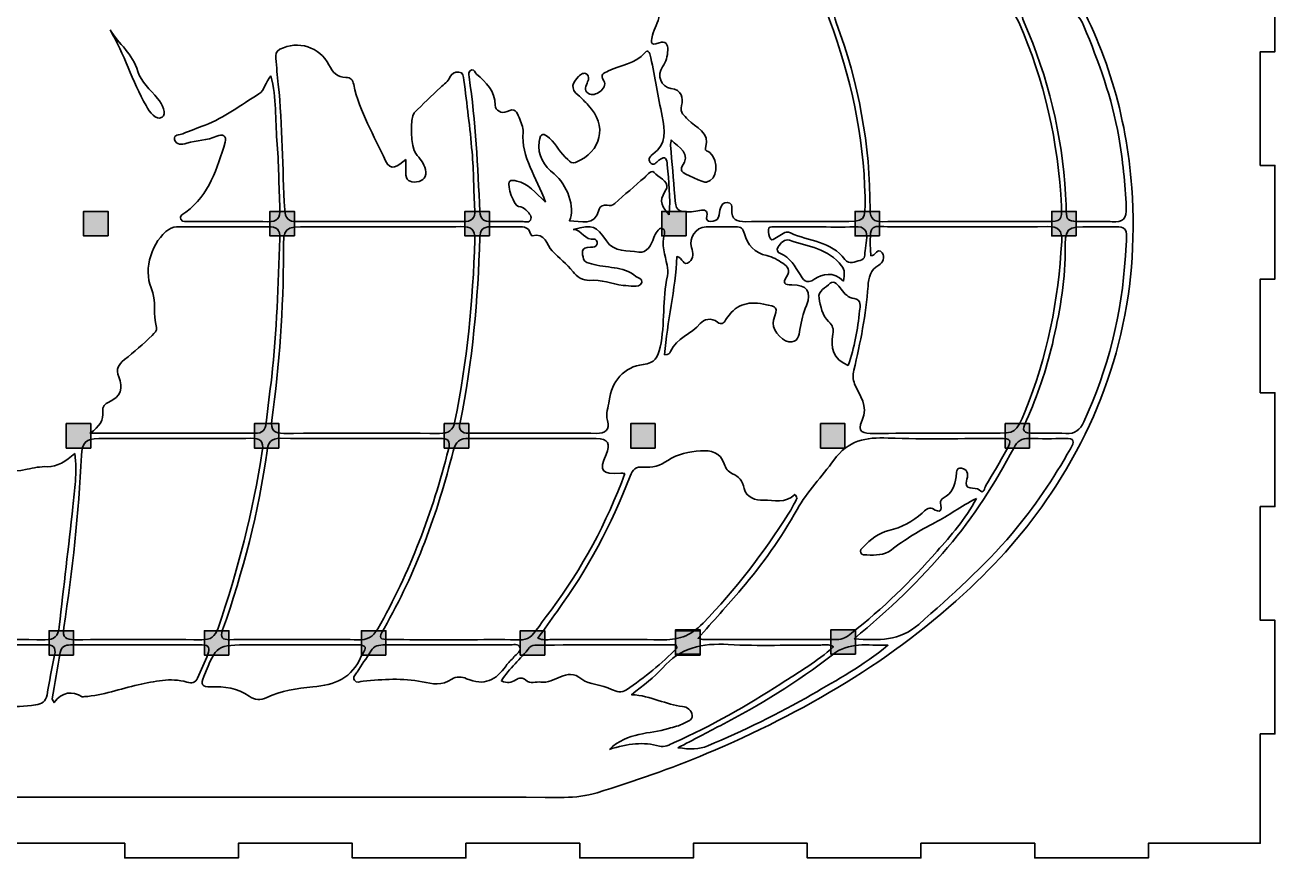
# Model space of a CAD drawing. Header units: millimetres. Extents: x 1 to 1629, y -192 to 365.
# Drawn here: x 285.6 to 541.1, y 105.1 to 275.4 of the extents above; entities that cross this region are included whole.
import ezdxf

# ---------------------------------------------------------------- set-up
doc = ezdxf.new("R2010")
doc.units = ezdxf.units.MM
doc.header["$MEASUREMENT"] = 0
for name, color, linetype, lineweight in [('CorteExterno', 7, 'Continuous', 0), ('CorteInterno', 7, 'Continuous', 0), ('Marcacao', 7, 'Continuous', 0)]:
    doc.layers.add(name, color=color, linetype=linetype, lineweight=lineweight)

# ---------------------------------------------------------------- blocks, each defined once
blk = doc.blocks.new('Block_4')
at = {"layer": 'CorteInterno', "true_color": 0x66b32e, "transparency": 33554687}
h = blk.add_hatch(color=85, dxfattribs=at)
h.dxf.hatch_style = 2
h.paths.add_polyline_path([(302.61, 232.28), (297.61, 232.28), (297.61, 237.28), (302.61, 237.28)])
h = blk.add_hatch(color=85, dxfattribs=at)
h.dxf.hatch_style = 2
h.paths.add_polyline_path([(340.71, 232.28), (335.71, 232.28), (335.71, 237.28), (340.71, 237.28)])
h = blk.add_hatch(color=85, dxfattribs=at)
h.dxf.hatch_style = 2
h.paths.add_polyline_path([(380.57, 232.28), (375.57, 232.28), (375.57, 237.28), (380.57, 237.28)])
h = blk.add_hatch(color=85, dxfattribs=at)
h.dxf.hatch_style = 2
h.paths.add_polyline_path([(420.79, 232.28), (415.79, 232.28), (415.79, 237.28), (420.79, 237.28)])
h = blk.add_hatch(color=85, dxfattribs=at)
h.dxf.hatch_style = 2
h.paths.add_polyline_path([(460.3, 232.28), (455.3, 232.28), (455.3, 237.28), (460.3, 237.28)])
h = blk.add_hatch(color=85, dxfattribs=at)
h.dxf.hatch_style = 2
h.paths.add_polyline_path([(500.52, 232.28), (495.52, 232.28), (495.52, 237.28), (500.52, 237.28)])
h = blk.add_hatch(color=85, dxfattribs=at)
h.dxf.hatch_style = 2
h.paths.add_polyline_path([(299.08, 188.89), (294.08, 188.89), (294.08, 193.89), (299.08, 193.89)])
h = blk.add_hatch(color=85, dxfattribs=at)
h.dxf.hatch_style = 2
h.paths.add_polyline_path([(337.53, 188.89), (332.53, 188.89), (332.53, 193.89), (337.53, 193.89)])
h = blk.add_hatch(color=85, dxfattribs=at)
h.dxf.hatch_style = 2
h.paths.add_polyline_path([(376.34, 188.89), (371.34, 188.89), (371.34, 193.89), (376.34, 193.89)])
h = blk.add_hatch(color=85, dxfattribs=at)
h.dxf.hatch_style = 2
h.paths.add_polyline_path([(414.44, 188.89), (409.44, 188.89), (409.44, 193.89), (414.44, 193.89)])
h = blk.add_hatch(color=85, dxfattribs=at)
h.dxf.hatch_style = 2
h.paths.add_polyline_path([(453.24, 188.89), (448.24, 188.89), (448.24, 193.89), (453.24, 193.89)])
h = blk.add_hatch(color=85, dxfattribs=at)
h.dxf.hatch_style = 2
h.paths.add_polyline_path([(490.99, 188.89), (485.99, 188.89), (485.99, 193.89), (490.99, 193.89)])
h = blk.add_hatch(color=85, dxfattribs=at)
h.dxf.hatch_style = 2
h.paths.add_polyline_path([(295.55, 146.55), (290.55, 146.55), (290.55, 151.55), (295.55, 151.55)])
h = blk.add_hatch(color=85, dxfattribs=at)
h.dxf.hatch_style = 2
h.paths.add_polyline_path([(327.3, 146.55), (322.3, 146.55), (322.3, 151.55), (327.3, 151.55)])
h = blk.add_hatch(color=85, dxfattribs=at)
h.dxf.hatch_style = 2
h.paths.add_polyline_path([(359.41, 146.55), (354.41, 146.55), (354.41, 151.55), (359.41, 151.55)])
h = blk.add_hatch(color=85, dxfattribs=at)
h.dxf.hatch_style = 2
h.paths.add_polyline_path([(391.86, 146.55), (386.86, 146.55), (386.86, 151.55), (391.86, 151.55)])
h = blk.add_hatch(color=85, dxfattribs=at)
h.dxf.hatch_style = 2
h.paths.add_polyline_path([(423.61, 146.73), (418.61, 146.73), (418.61, 151.73), (423.61, 151.73)])
h = blk.add_hatch(color=85, dxfattribs=at)
h.dxf.hatch_style = 2
h.paths.add_polyline_path([(423.61, 146.55), (418.61, 146.55), (418.61, 151.55), (423.61, 151.55)])
h = blk.add_hatch(color=85, dxfattribs=at)
h.dxf.hatch_style = 2
h.paths.add_polyline_path([(455.36, 146.73), (450.36, 146.73), (450.36, 151.73), (455.36, 151.73)])
at = {"layer": 'CorteInterno', "color": 18, "lineweight": 35, "true_color": 0x020202}
for points in [[(302.61, 232.28), (297.61, 232.28), (297.61, 237.28), (302.61, 237.28)], [(340.71, 232.28), (335.71, 232.28), (335.71, 237.28), (340.71, 237.28)], [(380.57, 232.28), (375.57, 232.28), (375.57, 237.28), (380.57, 237.28)], [(420.79, 232.28), (415.79, 232.28), (415.79, 237.28), (420.79, 237.28)], [(460.3, 232.28), (455.3, 232.28), (455.3, 237.28), (460.3, 237.28)], [(500.52, 232.28), (495.52, 232.28), (495.52, 237.28), (500.52, 237.28)], [(299.08, 188.89), (294.08, 188.89), (294.08, 193.89), (299.08, 193.89)], [(337.53, 188.89), (332.53, 188.89), (332.53, 193.89), (337.53, 193.89)], [(376.34, 188.89), (371.34, 188.89), (371.34, 193.89), (376.34, 193.89)], [(414.44, 188.89), (409.44, 188.89), (409.44, 193.89), (414.44, 193.89)], [(453.24, 188.89), (448.24, 188.89), (448.24, 193.89), (453.24, 193.89)], [(490.99, 188.89), (485.99, 188.89), (485.99, 193.89), (490.99, 193.89)], [(295.55, 146.55), (290.55, 146.55), (290.55, 151.55), (295.55, 151.55)], [(327.3, 146.55), (322.3, 146.55), (322.3, 151.55), (327.3, 151.55)], [(359.41, 146.55), (354.41, 146.55), (354.41, 151.55), (359.41, 151.55)], [(391.86, 146.55), (386.86, 146.55), (386.86, 151.55), (391.86, 151.55)], [(423.61, 146.73), (418.61, 146.73), (418.61, 151.73), (423.61, 151.73)], [(423.61, 146.55), (418.61, 146.55), (418.61, 151.55), (423.61, 151.55)], [(455.36, 146.73), (450.36, 146.73), (450.36, 151.73), (455.36, 151.73)]]:
    blk.add_lwpolyline(points, close=True, dxfattribs=at)

msp = doc.modelspace()

# ---------------------------------------------------------------- linework, layer by layer
at = {"layer": 'CorteExterno', "color": 250, "lineweight": 35, "true_color": 0x1d1d1b}
msp.add_open_spline([(4.14, 362.07), (4.14, 362.07), (4.14, 339.69), (4.14, 339.69), (4.14, 339.69), (1.14, 339.69), (1.14, 339.69), (1.14, 339.69), (1.14, 316.44), (1.14, 316.44), (1.14, 316.44), (4.14, 316.44), (4.14, 316.44), (4.14, 316.44), (4.14, 293.19), (4.14, 293.19), (4.14, 293.19), (1.14, 293.19), (1.14, 293.19), (1.14, 293.19), (1.14, 269.94), (1.14, 269.94), (1.14, 269.94), (4.14, 269.94), (4.14, 269.94), (4.14, 269.94), (4.14, 246.69), (4.14, 246.69), (4.14, 246.69), (1.14, 246.69), (1.14, 246.69), (1.14, 246.69), (1.14, 223.44), (1.14, 223.44), (1.14, 223.44), (4.14, 223.44), (4.14, 223.44), (4.14, 223.44), (4.14, 200.19), (4.14, 200.19), (4.14, 200.19), (1.14, 200.19), (1.14, 200.19), (1.14, 200.19), (1.14, 176.94), (1.14, 176.94), (1.14, 176.94), (4.14, 176.94), (4.14, 176.94), (4.14, 176.94), (4.14, 153.69), (4.14, 153.69), (4.14, 153.69), (1.14, 153.69), (1.14, 153.69), (1.14, 153.69), (1.14, 130.44), (1.14, 130.44), (1.14, 130.44), (4.14, 130.44), (4.14, 130.44), (4.14, 130.44), (4.14, 108.07), (4.14, 108.07), (4.14, 108.07), (27.02, 108.07), (27.02, 108.07), (27.02, 108.07), (27.02, 105.07), (27.02, 105.07), (27.02, 105.07), (50.27, 105.07), (50.27, 105.07), (50.27, 105.07), (50.27, 108.07), (50.27, 108.07), (50.27, 108.07), (73.52, 108.07), (73.52, 108.07), (73.52, 108.07), (73.52, 105.07), (73.52, 105.07), (73.52, 105.07), (96.77, 105.07), (96.77, 105.07), (96.77, 105.07), (96.77, 108.07), (96.77, 108.07), (96.77, 108.07), (120.02, 108.07), (120.02, 108.07), (120.02, 108.07), (120.02, 105.07), (120.02, 105.07), (120.02, 105.07), (143.27, 105.07), (143.27, 105.07), (143.27, 105.07), (143.27, 108.07), (143.27, 108.07), (143.27, 108.07), (166.52, 108.07), (166.52, 108.07), (166.52, 108.07), (166.52, 105.07), (166.52, 105.07), (166.52, 105.07), (189.77, 105.07), (189.77, 105.07), (189.77, 105.07), (189.77, 108.07), (189.77, 108.07), (189.77, 108.07), (213.02, 108.07), (213.02, 108.07), (213.02, 108.07), (213.02, 105.07), (213.02, 105.07), (213.02, 105.07), (236.27, 105.07), (236.27, 105.07), (236.27, 105.07), (236.27, 108.07), (236.27, 108.07), (236.27, 108.07), (259.52, 108.07), (259.52, 108.07), (259.52, 108.07), (259.52, 105.07), (259.52, 105.07), (259.52, 105.07), (282.77, 105.07), (282.77, 105.07), (282.77, 105.07), (282.77, 108.07), (282.77, 108.07), (282.77, 108.07), (306.02, 108.07), (306.02, 108.07), (306.02, 108.07), (306.02, 105.07), (306.02, 105.07), (306.02, 105.07), (329.27, 105.07), (329.27, 105.07), (329.27, 105.07), (329.27, 108.07), (329.27, 108.07), (329.27, 108.07), (352.52, 108.07), (352.52, 108.07), (352.52, 108.07), (352.52, 105.07), (352.52, 105.07), (352.52, 105.07), (375.77, 105.07), (375.77, 105.07), (375.77, 105.07), (375.77, 108.07), (375.77, 108.07), (375.77, 108.07), (399.02, 108.07), (399.02, 108.07), (399.02, 108.07), (399.02, 105.07), (399.02, 105.07), (399.02, 105.07), (422.27, 105.07), (422.27, 105.07), (422.27, 105.07), (422.27, 108.07), (422.27, 108.07), (422.27, 108.07), (445.52, 108.07), (445.52, 108.07), (445.52, 108.07), (445.52, 105.07), (445.52, 105.07), (445.52, 105.07), (468.77, 105.07), (468.77, 105.07), (468.77, 105.07), (468.77, 108.07), (468.77, 108.07), (468.77, 108.07), (492.02, 108.07), (492.02, 108.07), (492.02, 108.07), (492.02, 105.07), (492.02, 105.07), (492.02, 105.07), (515.27, 105.07), (515.27, 105.07), (515.27, 105.07), (515.27, 108.07), (515.27, 108.07), (515.27, 108.07), (538.14, 108.07), (538.14, 108.07), (538.14, 108.07), (538.14, 130.44), (538.14, 130.44), (538.14, 130.44), (541.14, 130.44), (541.14, 130.44), (541.14, 130.44), (541.14, 153.69), (541.14, 153.69), (541.14, 153.69), (538.14, 153.69), (538.14, 153.69), (538.14, 153.69), (538.14, 176.94), (538.14, 176.94), (538.14, 176.94), (541.14, 176.94), (541.14, 176.94), (541.14, 176.94), (541.14, 200.19), (541.14, 200.19), (541.14, 200.19), (538.14, 200.19), (538.14, 200.19), (538.14, 200.19), (538.14, 223.44), (538.14, 223.44), (538.14, 223.44), (541.14, 223.44), (541.14, 223.44), (541.14, 223.44), (541.14, 246.69), (541.14, 246.69), (541.14, 246.69), (538.14, 246.69), (538.14, 246.69), (538.14, 246.69), (538.14, 269.94), (538.14, 269.94), (538.14, 269.94), (541.14, 269.94), (541.14, 269.94), (541.14, 269.94), (541.14, 293.19), (541.14, 293.19), (541.14, 293.19), (538.14, 293.19), (538.14, 293.19), (538.14, 293.19), (538.14, 316.44), (538.14, 316.44), (538.14, 316.44), (541.14, 316.44), (541.14, 316.44), (541.14, 316.44), (541.14, 339.69), (541.14, 339.69), (541.14, 339.69), (538.14, 339.69), (538.14, 339.69), (538.14, 339.69), (538.14, 362.07), (538.14, 362.07), (538.14, 362.07), (515.27, 362.07), (515.27, 362.07), (515.27, 362.07), (515.27, 365.07), (515.27, 365.07), (515.27, 365.07), (492.02, 365.07), (492.02, 365.07), (492.02, 365.07), (492.02, 362.07), (492.02, 362.07), (492.02, 362.07), (468.77, 362.07), (468.77, 362.07), (468.77, 362.07), (468.77, 365.07), (468.77, 365.07), (468.77, 365.07), (445.52, 365.07), (445.52, 365.07), (445.52, 365.07), (445.52, 362.07), (445.52, 362.07), (445.52, 362.07), (422.27, 362.07), (422.27, 362.07), (422.27, 362.07), (422.27, 365.07), (422.27, 365.07), (422.27, 365.07), (399.02, 365.07), (399.02, 365.07), (399.02, 365.07), (399.02, 362.07), (399.02, 362.07), (399.02, 362.07), (375.77, 362.07), (375.77, 362.07), (375.77, 362.07), (375.77, 365.07), (375.77, 365.07), (375.77, 365.07), (352.52, 365.07), (352.52, 365.07), (352.52, 365.07), (352.52, 362.07), (352.52, 362.07), (352.52, 362.07), (329.27, 362.07), (329.27, 362.07), (329.27, 362.07), (329.27, 365.07), (329.27, 365.07), (329.27, 365.07), (306.02, 365.07), (306.02, 365.07), (306.02, 365.07), (306.02, 362.07), (306.02, 362.07), (306.02, 362.07), (282.77, 362.07), (282.77, 362.07), (282.77, 362.07), (282.77, 365.07), (282.77, 365.07), (282.77, 365.07), (259.52, 365.07), (259.52, 365.07), (259.52, 365.07), (259.52, 362.07), (259.52, 362.07), (259.52, 362.07), (236.27, 362.07), (236.27, 362.07), (236.27, 362.07), (236.27, 365.07), (236.27, 365.07), (236.27, 365.07), (213.02, 365.07), (213.02, 365.07), (213.02, 365.07), (213.02, 362.07), (213.02, 362.07), (213.02, 362.07), (189.77, 362.07), (189.77, 362.07), (189.77, 362.07), (189.77, 365.07), (189.77, 365.07), (189.77, 365.07), (166.52, 365.07), (166.52, 365.07), (166.52, 365.07), (166.52, 362.07), (166.52, 362.07), (166.52, 362.07), (143.27, 362.07), (143.27, 362.07), (143.27, 362.07), (143.27, 365.07), (143.27, 365.07), (143.27, 365.07), (120.02, 365.07), (120.02, 365.07), (120.02, 365.07), (120.02, 362.07), (120.02, 362.07), (120.02, 362.07), (96.77, 362.07), (96.77, 362.07), (96.77, 362.07), (96.77, 365.07), (96.77, 365.07), (96.77, 365.07), (73.52, 365.07), (73.52, 365.07), (73.52, 365.07), (73.52, 362.07), (73.52, 362.07), (73.52, 362.07), (50.27, 362.07), (50.27, 362.07), (50.27, 362.07), (50.27, 365.07), (50.27, 365.07), (50.27, 365.07), (27.02, 365.07), (27.02, 365.07), (27.02, 365.07), (27.02, 362.07), (27.02, 362.07), (27.02, 362.07), (4.14, 362.07), (4.14, 362.07)], degree=3, knots=[0, 0, 0, 0, 1, 1, 1, 2, 2, 2, 3, 3, 3, 4, 4, 4, 5, 5, 5, 6, 6, 6, 7, 7, 7, 8, 8, 8, 9, 9, 9, 10, 10, 10, 11, 11, 11, 12, 12, 12, 13, 13, 13, 14, 14, 14, 15, 15, 15, 16, 16, 16, 17, 17, 17, 18, 18, 18, 19, 19, 19, 20, 20, 20, 21, 21, 21, 22, 22, 22, 23, 23, 23, 24, 24, 24, 25, 25, 25, 26, 26, 26, 27, 27, 27, 28, 28, 28, 29, 29, 29, 30, 30, 30, 31, 31, 31, 32, 32, 32, 33, 33, 33, 34, 34, 34, 35, 35, 35, 36, 36, 36, 37, 37, 37, 38, 38, 38, 39, 39, 39, 40, 40, 40, 41, 41, 41, 42, 42, 42, 43, 43, 43, 44, 44, 44, 45, 45, 45, 46, 46, 46, 47, 47, 47, 48, 48, 48, 49, 49, 49, 50, 50, 50, 51, 51, 51, 52, 52, 52, 53, 53, 53, 54, 54, 54, 55, 55, 55, 56, 56, 56, 57, 57, 57, 58, 58, 58, 59, 59, 59, 60, 60, 60, 61, 61, 61, 62, 62, 62, 63, 63, 63, 64, 64, 64, 65, 65, 65, 66, 66, 66, 67, 67, 67, 68, 68, 68, 69, 69, 69, 70, 70, 70, 71, 71, 71, 72, 72, 72, 73, 73, 73, 74, 74, 74, 75, 75, 75, 76, 76, 76, 77, 77, 77, 78, 78, 78, 79, 79, 79, 80, 80, 80, 81, 81, 81, 82, 82, 82, 83, 83, 83, 84, 84, 84, 85, 85, 85, 86, 86, 86, 87, 87, 87, 88, 88, 88, 89, 89, 89, 90, 90, 90, 91, 91, 91, 92, 92, 92, 93, 93, 93, 94, 94, 94, 95, 95, 95, 96, 96, 96, 97, 97, 97, 98, 98, 98, 99, 99, 99, 100, 100, 100, 101, 101, 101, 102, 102, 102, 103, 103, 103, 104, 104, 104, 105, 105, 105, 106, 106, 106, 107, 107, 107, 108, 108, 108, 109, 109, 109, 110, 110, 110, 111, 111, 111, 112, 112, 112, 113, 113, 113, 114, 114, 114, 115, 115, 115, 116, 116, 116, 117, 117, 117, 118, 118, 118, 119, 119, 119, 120, 120, 120, 121, 121, 121, 122, 122, 122, 123, 123, 123, 124, 124, 124, 125, 125, 125, 126, 126, 126, 127, 127, 127, 128, 128, 128, 129, 129, 129, 130, 130, 130, 131, 131, 131, 132, 132, 132, 132], dxfattribs=at)
at = {"layer": 'Marcacao', "color": 18, "lineweight": 35, "true_color": 0x000000}
for points, knots in [([(38.32, 195.24), (35.68, 200.91), (33.87, 206.86), (32.51, 212.96), (29.46, 226.67), (29.42, 240.4), (32.02, 254.17), (34.51, 267.33), (39.76, 279.4), (47.26, 290.38), (54.56, 301.06), (63.58, 310.26), (73.81, 318.2), (94.15, 333.96), (116.93, 344.89), (141.58, 352.05), (143.47, 352.6), (145.39, 352.69), (147.34, 352.69), (172.03, 352.69), (196.72, 352.69), (221.4, 352.69), (248.03, 352.69), (274.66, 352.68), (301.29, 352.68), (315.93, 352.68), (330.58, 352.71), (345.22, 352.69), (360.91, 352.66), (376.62, 352.28), (392.3, 352.68), (399.05, 352.86), (405.07, 350.89), (411.15, 348.81), (425.51, 343.89), (439.26, 337.53), (452.17, 329.57), (471.2, 317.83), (487.77, 303.36), (499.13, 283.75), (506.57, 270.91), (510.79, 256.98), (511.86, 242.1), (513.45, 220.03), (508.26, 199.7), (496.33, 181.11), (491.42, 173.45), (485.51, 166.58), (478.89, 160.34), (463.14, 145.49), (444.79, 134.77), (424.95, 126.43), (417.63, 123.35), (410.15, 120.73), (402.56, 118.42), (400.38, 117.76), (398.16, 117.47), (395.86, 117.47), (354.25, 117.5), (312.64, 117.49), (271.03, 117.49), (230.39, 117.49), (189.75, 117.53), (149.12, 117.44), (144.58, 117.43), (140.29, 118.12), (136.02, 119.51), (115.34, 126.23), (95.8, 135.29), (78.14, 148.09), (63.58, 158.66), (51.21, 171.29), (42.3, 187.08), (41.67, 188.21), (41.04, 189.35), (40.51, 190.53), (40.51, 190.53), (38.32, 195.24), (38.32, 195.24)], [0, 0, 0, 0, 1, 1, 1, 2, 2, 2, 3, 3, 3, 4, 4, 4, 5, 5, 5, 6, 6, 6, 7, 7, 7, 8, 8, 8, 9, 9, 9, 10, 10, 10, 11, 11, 11, 12, 12, 12, 13, 13, 13, 14, 14, 14, 15, 15, 15, 16, 16, 16, 17, 17, 17, 18, 18, 18, 19, 19, 19, 20, 20, 20, 21, 21, 21, 22, 22, 22, 23, 23, 23, 24, 24, 24, 25, 25, 25, 26, 26, 26, 26]), ([(504.68, 235.2), (505.73, 235.2), (506.79, 235.29), (507.83, 235.18), (510.06, 234.96), (510.82, 235.86), (510.74, 238.1), (510.56, 242.96), (510, 247.77), (509.19, 252.56), (507.86, 260.42), (505.1, 267.84), (502.08, 275.18), (501.12, 277.51), (499.75, 278.67), (497.12, 278.36), (495.28, 278.15), (493.4, 278.26), (491.54, 278.34), (489.58, 278.42), (488.93, 278.04), (489.87, 275.9), (494.81, 264.7), (497.59, 252.99), (498.35, 240.73), (498.73, 234.54), (497.26, 235.26), (504.68, 235.2)], [0, 0, 0, 0, 1, 1, 1, 2, 2, 2, 3, 3, 3, 4, 4, 4, 5, 5, 5, 6, 6, 6, 7, 7, 7, 8, 8, 8, 9, 9, 9, 9]), ([(417.72, 251.9), (417.68, 251.52), (417.57, 251.14), (417.6, 250.76), (417.87, 247.3), (418.21, 243.84), (418.43, 240.37), (418.61, 237.51), (418.98, 237.1), (421.89, 237.23), (422.45, 237.25), (423.01, 237.36), (423.56, 237.48), (424.54, 237.69), (425.26, 237.53), (425.01, 236.33), (424.85, 235.57), (425.02, 235.25), (425.78, 235.25), (426.46, 235.26), (427.12, 235.36), (427.37, 236.1), (427.57, 236.71), (427.6, 237.37), (427.81, 237.98), (428.02, 238.61), (428.41, 239.17), (429.19, 239.12), (430.09, 239.07), (430.18, 238.36), (430.13, 237.71), (429.94, 235.57), (431.1, 235.16), (432.94, 235.18), (439.42, 235.25), (445.89, 235.2), (452.36, 235.2), (457.44, 235.21), (457.45, 235.21), (457.34, 240.25), (457.07, 252.75), (454.44, 264.77), (450.1, 276.45), (449.65, 277.67), (449, 278.33), (447.64, 278.32), (437.45, 278.3), (427.25, 278.32), (417.06, 278.31), (416.34, 278.31), (415.42, 278.33), (415.29, 277.42), (415.08, 275.93), (414.27, 274.69), (413.91, 273.3), (413.72, 272.56), (413.13, 270.86), (415.29, 271.74), (416.55, 272.25), (417.12, 271.43), (417.03, 270.23), (416.95, 269.02), (416.7, 267.89), (415.94, 266.83), (414.71, 265.11), (415.63, 262.75), (417.66, 262.45), (419.93, 262.12), (420.23, 260.5), (419.84, 258.92), (419.46, 257.34), (420.31, 256.97), (421.16, 256.04), (422.67, 254.39), (425.84, 253.58), (424.72, 250.25), (424.48, 249.54), (425.29, 249.65), (425.59, 249.35), (427.54, 247.42), (427.17, 243.84), (424.96, 243.24), (424.5, 243.11), (420.08, 245.03), (419.91, 245.49), (419.81, 245.77), (419.73, 246.22), (419.87, 246.41), (421.94, 249.14), (419.31, 250.31), (417.72, 251.9)], [0, 0, 0, 0, 1, 1, 1, 2, 2, 2, 3, 3, 3, 4, 4, 4, 5, 5, 5, 6, 6, 6, 7, 7, 7, 8, 8, 8, 9, 9, 9, 10, 10, 10, 11, 11, 11, 12, 12, 12, 13, 13, 13, 14, 14, 14, 15, 15, 15, 16, 16, 16, 17, 17, 17, 18, 18, 18, 19, 19, 19, 20, 20, 20, 21, 21, 21, 22, 22, 22, 23, 23, 23, 24, 24, 24, 25, 25, 25, 26, 26, 26, 27, 27, 27, 28, 28, 28, 29, 29, 29, 30, 30, 30, 30]), ([(477.72, 235.2), (483.3, 235.2), (488.88, 235.19), (494.47, 235.21), (497.45, 235.22), (497.64, 235.45), (497.49, 238.38), (496.84, 251.44), (494.03, 263.98), (488.77, 275.97), (488, 277.72), (486.99, 278.37), (485.1, 278.36), (474.5, 278.29), (463.9, 278.29), (453.31, 278.35), (451.32, 278.36), (450.67, 277.98), (451.45, 275.89), (456.05, 263.58), (458.39, 250.83), (458.38, 237.68), (458.38, 235.75), (459.13, 235.15), (460.97, 235.18), (466.55, 235.25), (472.14, 235.21), (477.72, 235.2)], [0, 0, 0, 0, 1, 1, 1, 2, 2, 2, 3, 3, 3, 4, 4, 4, 5, 5, 5, 6, 6, 6, 7, 7, 7, 8, 8, 8, 9, 9, 9, 9]), ([(303.02, 274.43), (305.93, 269.47), (307.54, 263.9), (310.38, 258.92), (311.16, 257.56), (312.33, 255.78), (313.64, 256.56), (314.69, 257.19), (313.7, 259.17), (312.74, 260.37), (311.3, 262.18), (309.23, 263.85), (308.68, 265.91), (307.73, 269.52), (304.75, 271.5), (303.02, 274.43)], [0, 0, 0, 0, 1, 1, 1, 2, 2, 2, 3, 3, 3, 4, 4, 4, 5, 5, 5, 5]), ([(363.45, 247.91), (361.87, 246.49), (360.34, 245.33), (359.32, 247.63), (357.04, 252.77), (353.99, 257.61), (352.82, 263.22), (352.63, 264.16), (352.23, 264.67), (351.23, 264.67), (349.46, 264.68), (348.52, 265.75), (347.76, 267.23), (345.84, 270.97), (341.47, 272.32), (337.73, 270.44), (336.91, 270.02), (336.87, 269.3), (336.92, 268.58), (337.05, 266.8), (337.21, 265.03), (337.4, 263.27), (338.32, 254.74), (338.21, 246.16), (338.72, 237.61), (338.83, 235.87), (339.43, 235.18), (341.19, 235.19), (352.52, 235.23), (363.84, 235.23), (375.16, 235.19), (376.91, 235.18), (377.68, 235.77), (377.57, 237.59), (377.34, 241.54), (377.35, 245.51), (377.01, 249.45), (376.6, 254.36), (375.95, 259.24), (375.35, 264.13), (375.26, 264.78), (375.29, 265.74), (374.28, 265.79), (373.53, 265.83), (372.82, 265.5), (372.5, 264.76), (372.1, 263.8), (371.26, 263.3), (370.56, 262.64), (368.74, 260.93), (366.94, 259.2), (365.19, 257.43), (364.28, 256.51), (364.53, 250.26), (365.49, 249.12), (366.32, 248.12), (367.22, 247.15), (367.49, 245.85), (367.8, 244.4), (367.15, 243.49), (365.65, 243.32), (364.29, 243.17), (363.44, 243.69), (363.45, 245.19), (363.45, 245.91), (363.45, 246.63), (363.45, 247.91)], [0, 0, 0, 0, 1, 1, 1, 2, 2, 2, 3, 3, 3, 4, 4, 4, 5, 5, 5, 6, 6, 6, 7, 7, 7, 8, 8, 8, 9, 9, 9, 10, 10, 10, 11, 11, 11, 12, 12, 12, 13, 13, 13, 14, 14, 14, 15, 15, 15, 16, 16, 16, 17, 17, 17, 18, 18, 18, 19, 19, 19, 20, 20, 20, 21, 21, 21, 22, 22, 22, 22]), ([(417.32, 236.56), (417.6, 240.19), (417.22, 243.49), (416.92, 246.78), (416.81, 247.95), (416.61, 248.85), (415.22, 247.73), (414.69, 247.3), (414.09, 246.48), (413.4, 247.31), (412.91, 247.91), (413.47, 248.64), (413.95, 248.98), (416.91, 251.05), (416.45, 253.87), (415.86, 256.79), (415.07, 260.75), (414.37, 264.72), (413.57, 268.68), (413.45, 269.27), (413.09, 270.66), (412.37, 269.78), (410.37, 267.36), (407.36, 267.3), (404.89, 266.01), (403.98, 265.54), (403.09, 265.39), (403.93, 264), (404.42, 263.19), (403.91, 262.27), (403.08, 261.72), (402.38, 261.25), (401.54, 260.95), (400.8, 261.41), (399.78, 262.05), (400.33, 262.97), (400.64, 263.79), (400.85, 264.34), (401.04, 264.94), (400.48, 265.33), (399.81, 265.8), (399.26, 265.34), (398.78, 264.88), (397.5, 263.63), (397.02, 262.39), (398.72, 261.05), (399.47, 260.45), (400.1, 259.69), (400.78, 259), (404.73, 254.89), (403.51, 249.47), (398.18, 247.32), (397.42, 247.02), (397.13, 247.41), (396.58, 247.87), (395.09, 249.13), (394.29, 250.94), (392.86, 252.24), (391.74, 253.24), (390.96, 253.51), (390.72, 251.58), (390.37, 248.72), (391.71, 246.6), (393.78, 244.95), (396.46, 242.8), (398.15, 238.13), (396.91, 235.36), (399.29, 235.39), (402.06, 233.99), (403.01, 237.73), (403.17, 238.37), (403.87, 238.66), (404.6, 238.54), (405.18, 238.45), (405.67, 238.47), (406.17, 238.91), (408.19, 240.71), (410.27, 242.46), (412.31, 244.25), (412.99, 244.84), (413.65, 246.14), (414.61, 244.93), (415.43, 243.89), (417.83, 243.33), (416.45, 241.34), (415.12, 239.39), (415.91, 238.07), (417.32, 236.56)], [0, 0, 0, 0, 1, 1, 1, 2, 2, 2, 3, 3, 3, 4, 4, 4, 5, 5, 5, 6, 6, 6, 7, 7, 7, 8, 8, 8, 9, 9, 9, 10, 10, 10, 11, 11, 11, 12, 12, 12, 13, 13, 13, 14, 14, 14, 15, 15, 15, 16, 16, 16, 17, 17, 17, 18, 18, 18, 19, 19, 19, 20, 20, 20, 21, 21, 21, 22, 22, 22, 23, 23, 23, 24, 24, 24, 25, 25, 25, 26, 26, 26, 27, 27, 27, 28, 28, 28, 29, 29, 29, 29]), ([(392.05, 239.19), (390.19, 244.33), (387.01, 248.31), (387.47, 253.5), (387.55, 254.47), (387, 255.52), (386.62, 256.5), (386.2, 257.6), (385.75, 258.54), (384.16, 257.71), (383.05, 257.13), (381.72, 258), (381.74, 258.98), (381.79, 262.01), (379.81, 263.6), (377.94, 265.36), (377.61, 265.67), (377.51, 266.38), (376.92, 266.21), (376.23, 266.01), (376.3, 265.32), (376.39, 264.77), (377.8, 255.66), (378.17, 246.46), (378.61, 237.27), (378.69, 235.69), (379.44, 235.17), (380.91, 235.2), (383.01, 235.24), (385.11, 235.17), (387.21, 235.23), (387.85, 235.25), (388.86, 234.81), (389.06, 235.77), (389.2, 236.44), (388.53, 237.08), (388, 237.59), (387.59, 237.99), (387.14, 238.23), (386.52, 238.28), (385.64, 238.35), (384.08, 242.61), (384.63, 243.3), (385.07, 243.85), (385.58, 243.59), (386.16, 243.48), (388.57, 243.04), (389.88, 241.07), (392.05, 239.19)], [0, 0, 0, 0, 1, 1, 1, 2, 2, 2, 3, 3, 3, 4, 4, 4, 5, 5, 5, 6, 6, 6, 7, 7, 7, 8, 8, 8, 9, 9, 9, 10, 10, 10, 11, 11, 11, 12, 12, 12, 13, 13, 13, 14, 14, 14, 15, 15, 15, 16, 16, 16, 16]), ([(335.91, 265.04), (334.72, 263.66), (334.67, 262.08), (333.41, 261.3), (329.8, 259.09), (326.43, 256.46), (322.43, 254.91), (320.92, 254.33), (319.38, 253.82), (317.9, 253.17), (317.26, 252.89), (315.9, 253.08), (316.21, 251.95), (316.52, 250.83), (317.67, 250.95), (318.69, 251.23), (320.71, 251.79), (322.85, 251.8), (324.82, 252.66), (325.94, 253.15), (326.97, 252.79), (326.55, 251.42), (324.92, 246.09), (323.31, 240.7), (318.5, 237.13), (318.01, 236.77), (317.18, 236.47), (317.49, 235.7), (317.78, 234.97), (318.62, 235.23), (319.23, 235.22), (324.57, 235.2), (329.92, 235.26), (335.26, 235.18), (337.19, 235.15), (337.83, 235.92), (337.74, 237.77), (337.49, 242.46), (337.52, 247.16), (337.12, 251.83), (336.75, 256.06), (337.07, 260.37), (335.91, 265.04)], [0, 0, 0, 0, 1, 1, 1, 2, 2, 2, 3, 3, 3, 4, 4, 4, 5, 5, 5, 6, 6, 6, 7, 7, 7, 8, 8, 8, 9, 9, 9, 10, 10, 10, 11, 11, 11, 12, 12, 12, 13, 13, 13, 14, 14, 14, 14]), ([(458.52, 228.2), (459.5, 228.12), (459.87, 230.02), (460.81, 228.83), (461.52, 227.93), (460.99, 226.78), (460.13, 226.31), (458.37, 225.32), (458.07, 223.72), (457.95, 222.01), (457.54, 216.17), (456.39, 210.47), (455.05, 204.8), (454.82, 203.83), (454.81, 203), (455.22, 202.01), (456.19, 199.66), (458.11, 197.47), (456.75, 194.6), (455.53, 192), (457.1, 191.88), (459.09, 191.89), (467.18, 191.94), (475.27, 191.91), (483.37, 191.91), (488.22, 191.92), (488.2, 191.93), (490.05, 196.43), (494.62, 207.55), (496.88, 219.15), (497.54, 231.11), (497.66, 233.46), (496.89, 234.2), (494.55, 234.18), (484.27, 234.08), (474, 234.2), (463.72, 234.11), (458.34, 234.07), (458.17, 235.58), (458.52, 228.2)], [0, 0, 0, 0, 1, 1, 1, 2, 2, 2, 3, 3, 3, 4, 4, 4, 5, 5, 5, 6, 6, 6, 7, 7, 7, 8, 8, 8, 9, 9, 9, 10, 10, 10, 11, 11, 11, 12, 12, 12, 13, 13, 13, 13]), ([(504.84, 234.14), (504.44, 234.14), (504.04, 234.14), (503.63, 234.14), (498.31, 234.13), (498.27, 234.13), (498.24, 228.84), (498.2, 222.49), (497.06, 216.29), (495.63, 210.16), (494.37, 204.81), (492.61, 199.6), (490.33, 194.57), (489.29, 192.26), (489.52, 191.95), (492.07, 191.92), (494.17, 191.89), (496.28, 192.02), (498.37, 191.88), (500.29, 191.76), (501.29, 192.59), (502.07, 194.27), (507.07, 205.03), (509.87, 216.37), (510.56, 228.17), (510.97, 235.1), (511.5, 234.03), (504.84, 234.14)], [0, 0, 0, 0, 1, 1, 1, 2, 2, 2, 3, 3, 3, 4, 4, 4, 5, 5, 5, 6, 6, 6, 7, 7, 7, 8, 8, 8, 9, 9, 9, 9]), ([(298.91, 191.92), (310.63, 191.92), (321.63, 191.93), (332.63, 191.91), (334.13, 191.91), (334.79, 192.53), (334.93, 194.04), (335.23, 197.18), (335.71, 200.3), (336.06, 203.43), (337.1, 212.84), (337.35, 222.3), (337.74, 231.75), (337.81, 233.56), (337.08, 234.17), (335.32, 234.16), (329.25, 234.09), (323.18, 234.13), (317.11, 234.12), (316.38, 234.12), (315.68, 234.06), (315.03, 233.62), (311.66, 231.29), (309.73, 225.53), (311.43, 221.66), (312.6, 218.99), (311.72, 216.2), (312.51, 213.56), (312.71, 212.91), (312.07, 212.39), (311.61, 211.93), (309.85, 210.15), (307.87, 208.59), (305.99, 206.98), (304.64, 205.82), (304.15, 205.11), (304.8, 203.46), (305.69, 201.21), (305.26, 199.33), (302.77, 198.31), (301.96, 197.98), (301.41, 197.37), (301.53, 196.43), (301.75, 194.61), (300.91, 193.32), (298.91, 191.92)], [0, 0, 0, 0, 1, 1, 1, 2, 2, 2, 3, 3, 3, 4, 4, 4, 5, 5, 5, 6, 6, 6, 7, 7, 7, 8, 8, 8, 9, 9, 9, 10, 10, 10, 11, 11, 11, 12, 12, 12, 13, 13, 13, 14, 14, 14, 15, 15, 15, 15]), ([(358.24, 234.14), (353.39, 234.14), (348.53, 234.14), (343.68, 234.14), (338.49, 234.13), (338.46, 234.13), (338.46, 228.93), (338.45, 217.43), (337.63, 205.99), (336.09, 194.6), (335.8, 192.46), (336.58, 191.89), (338.56, 191.89), (349.16, 191.94), (359.76, 191.94), (370.36, 191.89), (372.21, 191.88), (373.14, 192.5), (373.52, 194.37), (376.04, 206.61), (377.17, 218.98), (377.59, 231.44), (377.66, 233.66), (376.78, 234.2), (374.75, 234.17), (369.25, 234.07), (363.74, 234.13), (358.24, 234.14)], [0, 0, 0, 0, 1, 1, 1, 2, 2, 2, 3, 3, 3, 4, 4, 4, 5, 5, 5, 6, 6, 6, 7, 7, 7, 8, 8, 8, 9, 9, 9, 9]), ([(397.69, 233.61), (399.42, 233.54), (400.08, 231.23), (402.04, 231.61), (402.36, 231.67), (402.71, 231.12), (402.58, 230.67), (402.4, 230.01), (401.84, 229.89), (401.23, 229.94), (399.12, 230.11), (399.51, 228.71), (399.81, 227.53), (399.99, 226.86), (400.79, 226.75), (401.4, 226.56), (404.41, 225.64), (407.83, 226.19), (410.49, 223.99), (410.95, 223.61), (411.9, 223.63), (411.69, 222.75), (411.51, 221.98), (410.71, 222), (410.07, 222), (409.35, 222), (408.62, 222.08), (407.9, 222.16), (405.59, 222.42), (403.42, 223.41), (401, 223.19), (399.7, 223.08), (398.39, 223.96), (397.65, 224.93), (396.4, 226.55), (394.76, 227.73), (393.39, 229.2), (392.24, 230.44), (392.02, 233.06), (389.29, 232.27), (389.23, 232.25), (388.98, 232.63), (388.92, 232.85), (388.58, 234.07), (387.63, 234.14), (386.61, 234.14), (384.67, 234.13), (382.73, 234.09), (380.79, 234.14), (379.23, 234.18), (378.65, 233.46), (378.6, 231.95), (378.19, 219.25), (377.18, 206.61), (374.56, 194.15), (374.21, 192.51), (374.83, 191.9), (376.41, 191.91), (379.32, 191.94), (382.24, 191.91), (385.15, 191.91), (390.89, 191.91), (396.64, 191.95), (402.38, 191.9), (404.29, 191.88), (405.18, 192.62), (404.69, 194.52), (404.33, 195.94), (404.86, 197.21), (405.03, 198.55), (405.52, 202.5), (408.1, 205.55), (412.01, 205.98), (414.41, 206.24), (415.01, 207.49), (415.46, 209.52), (416.51, 214.34), (415.85, 219.31), (416.96, 224.11), (417.11, 224.79), (417.05, 225.57), (416.9, 226.26), (416.43, 228.38), (415.69, 230.45), (416.32, 232.66), (416.43, 233.06), (416.43, 233.52), (416.02, 233.74), (415.45, 234.06), (415.12, 233.55), (414.84, 233.19), (414.56, 232.82), (414.3, 232.38), (414.16, 231.94), (413.66, 230.37), (412.76, 228.74), (411.11, 228.97), (408.82, 229.3), (406.07, 228.9), (404.47, 231.24), (402.3, 234.41), (401.87, 234.63), (397.69, 233.61)], [0, 0, 0, 0, 1, 1, 1, 2, 2, 2, 3, 3, 3, 4, 4, 4, 5, 5, 5, 6, 6, 6, 7, 7, 7, 8, 8, 8, 9, 9, 9, 10, 10, 10, 11, 11, 11, 12, 12, 12, 13, 13, 13, 14, 14, 14, 15, 15, 15, 16, 16, 16, 17, 17, 17, 18, 18, 18, 19, 19, 19, 20, 20, 20, 21, 21, 21, 22, 22, 22, 23, 23, 23, 24, 24, 24, 25, 25, 25, 26, 26, 26, 27, 27, 27, 28, 28, 28, 29, 29, 29, 30, 30, 30, 31, 31, 31, 32, 32, 32, 33, 33, 33, 34, 34, 34, 34]), ([(416.33, 207.98), (417.17, 207.95), (417.47, 208.26), (417.61, 208.62), (418.75, 211.43), (421.88, 212.15), (423.65, 214.36), (424.36, 215.25), (425.92, 215.63), (427.2, 214.65), (428, 214.04), (428.44, 214.38), (428.91, 215.16), (430.68, 218.08), (433.22, 219.05), (436.59, 218.33), (439.53, 217.71), (439.55, 217.84), (438.61, 215.03), (438.12, 213.58), (439.95, 210.88), (441.77, 210.62), (443.6, 210.36), (443.86, 211.95), (444.03, 213.15), (444.28, 214.85), (444.73, 216.44), (445.36, 218.03), (446.51, 220.91), (445.49, 222.32), (442.36, 222.25), (440.93, 222.21), (440.38, 222.66), (441.27, 223.88), (442.25, 225.23), (441.5, 226.04), (440.54, 226.68), (439.54, 227.35), (438.43, 228), (437.28, 228.25), (434.74, 228.8), (433.33, 230.38), (432.7, 232.71), (432.42, 233.76), (432, 234.19), (430.9, 234.15), (428.89, 234.07), (426.87, 234.18), (424.86, 234.1), (422.68, 234.02), (421.26, 231.93), (421.89, 229.9), (422.22, 228.84), (422.33, 227.71), (421.44, 226.96), (420.22, 225.93), (420.03, 227.81), (418.88, 228.06), (418.59, 221.28), (416.94, 214.76), (416.33, 207.98)], [0, 0, 0, 0, 1, 1, 1, 2, 2, 2, 3, 3, 3, 4, 4, 4, 5, 5, 5, 6, 6, 6, 7, 7, 7, 8, 8, 8, 9, 9, 9, 10, 10, 10, 11, 11, 11, 12, 12, 12, 13, 13, 13, 14, 14, 14, 15, 15, 15, 16, 16, 16, 17, 17, 17, 18, 18, 18, 19, 19, 19, 20, 20, 20, 20]), ([(447.42, 234.12), (444.51, 234.12), (441.59, 234.13), (438.68, 234.11), (438.24, 234.1), (437.57, 234.23), (437.58, 233.52), (437.58, 232.89), (437.66, 232.17), (437.99, 231.69), (438.32, 231.19), (438.84, 231.7), (439.25, 231.92), (440.15, 232.41), (440.94, 233.44), (442.09, 232.9), (445.84, 231.16), (450.44, 231.19), (453.24, 227.45), (454.11, 226.27), (455.27, 227.04), (456.34, 227.28), (457.5, 227.55), (457.24, 228.45), (457.35, 229.2), (457.44, 229.92), (457.51, 230.65), (457.62, 231.37), (457.93, 233.28), (457.34, 234.26), (455.19, 234.15), (452.61, 234.02), (450.01, 234.12), (447.42, 234.12)], [0, 0, 0, 0, 1, 1, 1, 2, 2, 2, 3, 3, 3, 4, 4, 4, 5, 5, 5, 6, 6, 6, 7, 7, 7, 8, 8, 8, 9, 9, 9, 10, 10, 10, 11, 11, 11, 11]), ([(452.93, 223.04), (453.18, 224.44), (453.25, 225.2), (452.55, 226.14), (449.88, 229.74), (445.67, 230.1), (441.92, 231.39), (440.94, 231.73), (440.12, 230.86), (439.57, 230.02), (439.18, 229.41), (439.4, 228.88), (440.03, 228.65), (442.13, 227.91), (442.94, 226.05), (444.06, 224.36), (444.63, 223.5), (445.21, 222.2), (447.1, 223.47), (448.53, 224.43), (450.87, 225.17), (452.93, 223.04)], [0, 0, 0, 0, 1, 1, 1, 2, 2, 2, 3, 3, 3, 4, 4, 4, 5, 5, 5, 6, 6, 6, 7, 7, 7, 7]), ([(453.92, 205.81), (455.2, 209.48), (455.84, 213.2), (456.24, 216.95), (456.33, 217.86), (456.68, 219.24), (455.13, 219.47), (453.88, 219.66), (453.16, 220.4), (452.49, 221.36), (451.94, 222.15), (450.94, 223.29), (450.23, 222.59), (449.37, 221.72), (447.65, 220.99), (447.94, 219.57), (448.28, 217.9), (448.53, 215.99), (449.9, 214.75), (450.74, 213.98), (450.96, 213.23), (450.79, 212.21), (450.31, 209.44), (450.71, 207.06), (453.92, 205.81)], [0, 0, 0, 0, 1, 1, 1, 2, 2, 2, 3, 3, 3, 4, 4, 4, 5, 5, 5, 6, 6, 6, 7, 7, 7, 8, 8, 8, 8]), ([(295.81, 187.76), (293.92, 186.25), (292.29, 185.02), (290.14, 185.09), (288.75, 185.13), (287.42, 184.87), (286.07, 184.56), (282.37, 183.72), (281.44, 184.31), (280.97, 188.18), (280.71, 190.26), (279.76, 190.9), (277.81, 190.87), (272.31, 190.8), (266.81, 190.78), (261.31, 190.9), (259.41, 190.94), (259.09, 190.22), (259.09, 188.48), (259.1, 176.27), (260.2, 164.11), (260.66, 151.92), (260.73, 150.21), (261.44, 149.69), (263.04, 149.7), (271.94, 149.74), (280.83, 149.76), (289.73, 149.7), (291.66, 149.69), (292.43, 150.41), (292.64, 152.34), (293.5, 160.54), (294.58, 168.71), (295.4, 176.91), (295.75, 180.34), (296.36, 183.79), (295.81, 187.76)], [0, 0, 0, 0, 1, 1, 1, 2, 2, 2, 3, 3, 3, 4, 4, 4, 5, 5, 5, 6, 6, 6, 7, 7, 7, 8, 8, 8, 9, 9, 9, 10, 10, 10, 11, 11, 11, 12, 12, 12, 12]), ([(316.46, 190.85), (311.21, 190.85), (305.95, 190.88), (300.7, 190.85), (298.07, 190.83), (297.26, 190.03), (297.15, 187.37), (296.63, 175.57), (295.32, 163.85), (293.58, 152.19), (293.26, 150.06), (293.96, 149.69), (295.8, 149.7), (304.45, 149.75), (313.1, 149.77), (321.75, 149.7), (323.59, 149.68), (324.49, 150.34), (325.09, 152.08), (329.16, 163.87), (332.19, 175.91), (334.14, 188.23), (334.49, 190.44), (333.71, 190.92), (331.74, 190.89), (326.65, 190.81), (321.56, 190.86), (316.46, 190.85)], [0, 0, 0, 0, 1, 1, 1, 2, 2, 2, 3, 3, 3, 4, 4, 4, 5, 5, 5, 6, 6, 6, 7, 7, 7, 8, 8, 8, 9, 9, 9, 9]), ([(341.09, 149.72), (345.29, 149.72), (349.5, 149.79), (353.7, 149.69), (355.59, 149.65), (356.75, 150.21), (357.75, 151.96), (364.32, 163.5), (368.92, 175.79), (372.2, 188.62), (372.66, 190.41), (372.12, 190.89), (370.36, 190.88), (359.53, 190.83), (348.69, 190.81), (337.86, 190.89), (335.91, 190.91), (335.32, 189.98), (335.1, 188.34), (333.4, 175.8), (330.21, 163.62), (326.02, 151.7), (325.43, 150.04), (326.01, 149.7), (327.5, 149.71), (332.03, 149.75), (336.56, 149.73), (341.09, 149.72)], [0, 0, 0, 0, 1, 1, 1, 2, 2, 2, 3, 3, 3, 4, 4, 4, 5, 5, 5, 6, 6, 6, 7, 7, 7, 8, 8, 8, 9, 9, 9, 9]), ([(408.27, 183.7), (407.86, 183.73), (407.63, 183.78), (407.41, 183.77), (403.48, 183.44), (402.87, 184.22), (404.43, 187.6), (405.41, 189.73), (404.76, 190.84), (402.41, 190.85), (393.76, 190.87), (385.1, 190.81), (376.45, 190.88), (374.48, 190.9), (373.66, 190.26), (373.16, 188.29), (369.96, 175.63), (365.56, 163.41), (359.04, 152.03), (357.83, 149.92), (357.94, 149.73), (360.53, 149.73), (367.24, 149.71), (373.96, 149.63), (380.67, 149.74), (390.26, 149.89), (387.44, 148.15), (393.16, 155.77), (399.55, 164.27), (404.51, 173.6), (408.27, 183.7)], [0, 0, 0, 0, 1, 1, 1, 2, 2, 2, 3, 3, 3, 4, 4, 4, 5, 5, 5, 6, 6, 6, 7, 7, 7, 8, 8, 8, 9, 9, 9, 10, 10, 10, 10]), ([(480.13, 178.58), (476.8, 176.97), (474.42, 175.03), (471.66, 173.65), (468.58, 172.11), (465.49, 170.19), (462.65, 168.03), (461.26, 166.97), (459.47, 166.95), (457.74, 167.04), (457.28, 167.06), (456.71, 166.92), (456.45, 167.45), (456.19, 168.01), (456.69, 168.32), (457.01, 168.67), (458.46, 170.24), (460.09, 171.54), (462.23, 172.04), (464.81, 172.65), (467.05, 173.85), (469.03, 175.61), (469.61, 176.13), (470.35, 176.97), (471.13, 176.51), (472.84, 175.5), (473.08, 176.04), (472.76, 177.69), (472.7, 177.98), (473.03, 178.53), (473.32, 178.67), (475.16, 179.56), (475.63, 181.21), (475.96, 183.02), (476.09, 183.71), (475.86, 184.99), (477.08, 184.77), (478.14, 184.58), (478.55, 183.68), (478.17, 182.5), (477.33, 179.98), (479.86, 181.1), (480.67, 180.32), (481.74, 179.3), (481.78, 180.84), (482.02, 181.24), (483.52, 183.64), (484.93, 186.1), (486.3, 188.57), (487.41, 190.56), (487.22, 190.84), (484.87, 190.85), (477.26, 190.87), (469.65, 190.63), (462.05, 190.94), (457.5, 191.13), (453.87, 190.48), (450.98, 186.44), (448.55, 183.04), (445.55, 180.07), (443.47, 176.36), (440.22, 170.56), (436.41, 165.13), (432.09, 160.08), (429.22, 156.74), (426.27, 153.47), (423.22, 150.02), (423.74, 149.89), (424.03, 149.76), (424.33, 149.76), (433.39, 149.75), (442.45, 149.75), (451.52, 149.75), (452.73, 149.74), (453.66, 150.3), (454.57, 151.03), (460.94, 156.05), (466.73, 161.71), (472.06, 167.8), (474.86, 170.99), (477.74, 174.21), (480.13, 178.58)], [0, 0, 0, 0, 1, 1, 1, 2, 2, 2, 3, 3, 3, 4, 4, 4, 5, 5, 5, 6, 6, 6, 7, 7, 7, 8, 8, 8, 9, 9, 9, 10, 10, 10, 11, 11, 11, 12, 12, 12, 13, 13, 13, 14, 14, 14, 15, 15, 15, 16, 16, 16, 17, 17, 17, 18, 18, 18, 19, 19, 19, 20, 20, 20, 21, 21, 21, 22, 22, 22, 23, 23, 23, 24, 24, 24, 25, 25, 25, 26, 26, 26, 27, 27, 27, 27]), ([(455.09, 149.89), (460.21, 149.56), (464.39, 149.41), (468.31, 152.85), (475.01, 158.72), (481.63, 164.62), (487.4, 171.42), (491.96, 176.79), (495.86, 182.64), (499.34, 188.77), (500.16, 190.22), (500.19, 190.95), (498.19, 190.88), (495.77, 190.78), (493.34, 190.78), (490.92, 190.88), (489.33, 190.95), (488.5, 190.34), (487.74, 188.9), (483.95, 181.66), (479.51, 174.83), (474.23, 168.55), (468.59, 161.87), (462.27, 155.88), (455.09, 149.89)], [0, 0, 0, 0, 1, 1, 1, 2, 2, 2, 3, 3, 3, 4, 4, 4, 5, 5, 5, 6, 6, 6, 7, 7, 7, 8, 8, 8, 8]), ([(443.49, 178.7), (443.32, 178.94), (443.15, 179.17), (442.98, 179.41), (441.07, 177.46), (438.74, 178.32), (436.61, 178.21), (435.04, 178.12), (433.01, 178.78), (432.61, 180.64), (432.28, 182.21), (431.61, 183.1), (430.24, 183.65), (429.33, 184.02), (428.86, 184.81), (428.57, 185.64), (427.75, 188.04), (425.83, 188.49), (423.71, 188.32), (421.37, 188.12), (419.01, 187.73), (417.02, 186.37), (415.47, 185.31), (413.84, 184.81), (412, 185), (410.56, 185.14), (409.81, 184.52), (409.3, 183.17), (405.54, 173.29), (400.61, 164.03), (394.38, 155.47), (393.08, 153.68), (391.79, 151.87), (390.47, 150.03), (391.46, 149.53), (392.36, 149.73), (393.23, 149.73), (400.68, 149.71), (408.13, 149.8), (415.57, 149.68), (419.01, 149.62), (421.53, 150.32), (424.22, 153.08), (430.88, 159.91), (436.55, 167.4), (441.66, 175.39), (442.33, 176.45), (442.88, 177.59), (443.49, 178.7)], [0, 0, 0, 0, 1, 1, 1, 2, 2, 2, 3, 3, 3, 4, 4, 4, 5, 5, 5, 6, 6, 6, 7, 7, 7, 8, 8, 8, 9, 9, 9, 10, 10, 10, 11, 11, 11, 12, 12, 12, 13, 13, 13, 14, 14, 14, 15, 15, 15, 16, 16, 16, 16]), ([(276.67, 148.64), (272.22, 148.64), (267.77, 148.61), (263.32, 148.65), (261.8, 148.67), (261.01, 148.12), (261.16, 146.52), (261.41, 143.71), (261.69, 140.89), (261.88, 138.07), (262, 136.17), (262.73, 135.78), (264.68, 136.01), (270.18, 136.66), (275.68, 137.7), (281.27, 136.32), (283.36, 135.8), (285.62, 136.07), (287.8, 136.37), (289.02, 136.54), (289.91, 137.06), (290.14, 138.42), (290.61, 141.13), (291.1, 143.84), (291.68, 146.53), (292.04, 148.21), (291.37, 148.68), (289.79, 148.66), (285.42, 148.6), (281.04, 148.64), (276.67, 148.64)], [0, 0, 0, 0, 1, 1, 1, 2, 2, 2, 3, 3, 3, 4, 4, 4, 5, 5, 5, 6, 6, 6, 7, 7, 7, 8, 8, 8, 9, 9, 9, 10, 10, 10, 10]), ([(291.16, 137.59), (291.3, 137.35), (291.44, 137.1), (291.57, 136.86), (293.3, 139.07), (295.23, 139.28), (297.31, 138.02), (297.42, 137.95), (297.62, 138.05), (297.78, 138.06), (301.55, 138.32), (305.1, 139.69), (308.76, 140.47), (312.12, 141.19), (315.34, 142.03), (318.72, 141.03), (319.76, 140.73), (320.46, 140.88), (320.91, 141.87), (321.63, 143.49), (322.36, 145.11), (323.02, 146.76), (323.46, 147.84), (323.35, 148.65), (321.85, 148.64), (312.88, 148.62), (303.91, 148.63), (294.94, 148.63), (293.84, 148.64), (293.04, 148.27), (292.83, 147.09), (292.28, 143.92), (291.72, 140.76), (291.16, 137.59)], [0, 0, 0, 0, 1, 1, 1, 2, 2, 2, 3, 3, 3, 4, 4, 4, 5, 5, 5, 6, 6, 6, 7, 7, 7, 8, 8, 8, 9, 9, 9, 10, 10, 10, 11, 11, 11, 11]), ([(340.5, 148.65), (337.6, 148.65), (334.69, 148.65), (331.78, 148.65), (324.77, 148.65), (324.82, 148.63), (322.18, 142.19), (321.49, 140.5), (321.9, 139.99), (323.59, 140.05), (326.38, 140.15), (329.1, 139.86), (331.44, 138.17), (332.63, 137.31), (333.78, 137.3), (335.05, 137.89), (338.03, 139.26), (341.24, 139.78), (344.44, 140.05), (348.9, 140.42), (352.53, 141.87), (354.34, 146.32), (354.39, 146.47), (354.5, 146.59), (354.6, 146.72), (355.63, 148.09), (355.33, 148.67), (353.58, 148.66), (349.22, 148.61), (344.86, 148.64), (340.5, 148.65)], [0, 0, 0, 0, 1, 1, 1, 2, 2, 2, 3, 3, 3, 4, 4, 4, 5, 5, 5, 6, 6, 6, 7, 7, 7, 8, 8, 8, 9, 9, 9, 10, 10, 10, 10]), ([(372.04, 148.64), (367.76, 148.64), (363.48, 148.64), (359.2, 148.65), (358.03, 148.65), (356.98, 148.53), (356.29, 147.37), (355.42, 145.92), (354.43, 144.54), (353.55, 143.1), (353.24, 142.59), (352.51, 142.05), (352.97, 141.4), (353.38, 140.81), (354.15, 141.14), (354.78, 141.21), (358.8, 141.63), (362.83, 141.92), (366.82, 141.08), (368.93, 140.64), (370.91, 140.31), (372.86, 141.61), (373.77, 142.22), (374.93, 142.19), (375.91, 141.74), (379.43, 140.14), (381.94, 141.45), (383.97, 144.37), (384.43, 145.03), (385.07, 145.56), (385.58, 146.19), (386.07, 146.79), (387.08, 147.31), (386.8, 148.12), (386.48, 149.03), (385.38, 148.62), (384.63, 148.63), (380.43, 148.66), (376.23, 148.64), (372.04, 148.64)], [0, 0, 0, 0, 1, 1, 1, 2, 2, 2, 3, 3, 3, 4, 4, 4, 5, 5, 5, 6, 6, 6, 7, 7, 7, 8, 8, 8, 9, 9, 9, 10, 10, 10, 11, 11, 11, 12, 12, 12, 13, 13, 13, 13]), ([(418.93, 148.02), (418.84, 148.22), (418.75, 148.42), (418.65, 148.63), (409.21, 148.63), (399.77, 148.63), (390.32, 148.62), (389.75, 148.62), (389.13, 148.56), (388.76, 148.1), (386.91, 145.81), (384.63, 143.87), (383.03, 141.28), (384.19, 140.75), (385.09, 140.95), (385.94, 141.51), (386.64, 141.97), (387.38, 142.02), (387.95, 141.47), (388.96, 140.5), (390.09, 141.23), (391.08, 141.05), (393.91, 140.54), (396.18, 144.29), (399.47, 141.64), (400.91, 140.48), (403.6, 140.62), (405.54, 139.55), (406.49, 139.03), (407.6, 138.81), (408.56, 139.46), (412.29, 141.99), (415.76, 144.83), (418.93, 148.02)], [0, 0, 0, 0, 1, 1, 1, 2, 2, 2, 3, 3, 3, 4, 4, 4, 5, 5, 5, 6, 6, 6, 7, 7, 7, 8, 8, 8, 9, 9, 9, 10, 10, 10, 11, 11, 11, 11]), ([(405.1, 127.29), (408.91, 128.47), (412.07, 128.88), (415.3, 127.94), (416.36, 127.62), (417.33, 128.25), (418.3, 128.68), (425.92, 132.07), (433.17, 136.18), (440.16, 140.71), (443.79, 143.06), (447.54, 145.27), (450.89, 148.23), (449.9, 148.88), (449.08, 148.62), (448.31, 148.62), (442, 148.65), (435.67, 148.36), (429.38, 148.73), (424.06, 149.05), (419.6, 148.07), (415.94, 143.9), (414.25, 141.97), (412.03, 140.49), (409.63, 138.45), (413.68, 138.3), (416.64, 136.35), (420.05, 136.06), (420.98, 135.98), (421.93, 135.31), (422, 134.19), (422.07, 133.16), (421.01, 133.04), (420.35, 132.65), (419.37, 132.06), (418.25, 131.87), (417.17, 131.54), (413.31, 130.37), (408.88, 130.9), (405.1, 127.29)], [0, 0, 0, 0, 1, 1, 1, 2, 2, 2, 3, 3, 3, 4, 4, 4, 5, 5, 5, 6, 6, 6, 7, 7, 7, 8, 8, 8, 9, 9, 9, 10, 10, 10, 11, 11, 11, 12, 12, 12, 13, 13, 13, 13]), ([(419.08, 127.6), (421.64, 127.28), (423.4, 127.26), (425.19, 128.01), (432.51, 131.07), (439.64, 134.53), (446.5, 138.52), (451.64, 141.5), (456.88, 144.35), (462.03, 148.57), (457.71, 148.52), (454.07, 149.32), (450.66, 146.62), (443.53, 141), (435.77, 136.32), (427.72, 132.12), (425.04, 130.72), (422.36, 129.32), (419.08, 127.6)], [0, 0, 0, 0, 1, 1, 1, 2, 2, 2, 3, 3, 3, 4, 4, 4, 5, 5, 5, 6, 6, 6, 6])]:
    msp.add_open_spline(points, degree=3, knots=knots, dxfattribs=at)

# ---------------------------------------------------------------- block references
at = {"layer": 'CorteInterno'}
msp.add_blockref('Block_4', (0, 0), dxfattribs=at)

doc.saveas('drawing.dxf')
